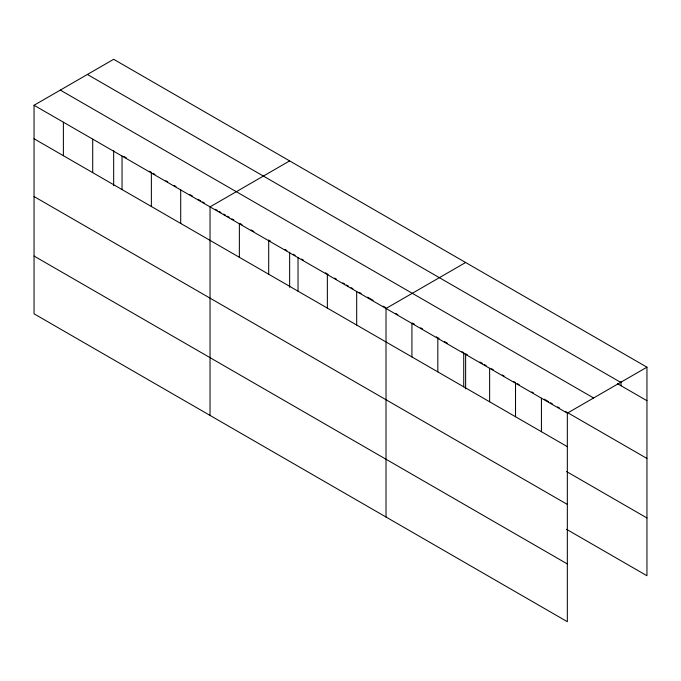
<?xml version="1.0" encoding="UTF-8"?>
<svg xmlns="http://www.w3.org/2000/svg" width="681" height="681" viewBox="0 0 681 681"><rect width="100%" height="100%" fill="white"/><g stroke="black" fill="none" stroke-linecap="round" stroke-linejoin="round"><path stroke-width="1.02" d="M34.05 105.266L567.333 413.154L567.333 621.702L34.05 313.813L34.05 105.266L113.667 59.298L646.95 367.187L646.95 575.734L566.566 529.324M289.646 160.903L210.037 206.871L210.037 415.419M465.634 262.508L386.016 308.467L386.016 517.015M567.333 413.154L646.95 367.187M87.389 74.467L620.68 382.356M617.471 383.684L646.95 400.7M60.32 90.096L593.611 397.985M123.746 156.392L126.496 157.983M149.411 171.212L151.242 172.267M153.08 173.323L154.91 174.387M165.909 180.737L167.747 181.793M174.157 185.496L175.996 186.551M189.744 194.494L192.493 196.077M197.992 199.252L200.742 200.844M202.572 201.899L204.411 202.964M215.409 209.314L217.239 210.369M219.069 211.425L220.908 212.489M223.657 214.072L225.488 215.128M227.318 216.192L229.156 217.248M231.906 218.839L233.736 219.895M240.155 223.598L241.985 224.653M251.153 229.948L253.902 231.54M268.569 240.001L270.4 241.065M285.067 249.527L286.897 250.591M293.315 254.294L295.145 255.349M301.564 259.052L303.403 260.108M325.399 272.809L328.148 274.4M334.558 278.103L336.397 279.159M342.815 282.87L344.646 283.926M346.476 284.981L348.314 286.046M351.064 287.629L352.894 288.684M359.313 292.396L361.143 293.451M367.561 297.154L373.06 300.33M383.139 306.152L385.889 307.735M395.976 313.558L397.806 314.622M412.473 323.083L414.303 324.147M420.722 327.85L422.552 328.906M436.3 336.84L439.049 338.431M444.548 341.607L447.298 343.19M461.965 351.66L463.804 352.715M467.421 354.81L465.634 353.779L465.634 388.851M479.926 362.028L482.608 363.577M484.387 364.607L486.174 365.637M491.537 368.736L493.325 369.766M502.255 374.925L504.042 375.955M513.866 381.624L515.653 382.654M517.441 383.684L519.228 384.722M531.733 391.941L533.512 392.971M544.23 399.16L548.699 401.739M550.486 402.769L552.274 403.799M557.628 406.889L559.416 407.928M565.673 411.537L646.95 458.458M34.05 138.771L567.333 446.659M566.566 471.558L646.95 517.969M34.05 196.537L567.333 504.425M34.05 256.047L567.333 563.936M621.046 381.556L621.046 385.744M541.429 398.198L541.429 431.711M515.526 383.241L515.526 416.755M489.63 368.293L489.63 401.799M463.727 353.337L463.727 386.842M437.823 338.38L437.823 371.894M411.92 323.424L411.92 356.938M356.691 291.536L356.691 325.05M327.357 274.605L327.357 308.11M298.023 257.673L298.023 291.179M289.646 252.174L289.646 287.246M268.697 240.733L268.697 274.247M239.363 223.802L239.363 257.316M180.703 189.931L180.703 223.445M151.369 173L151.369 206.513M122.044 156.068L122.044 189.573M113.667 150.569L113.667 185.641M92.71 139.137L92.71 172.642M63.384 122.197L63.384 155.711"/></g></svg>
